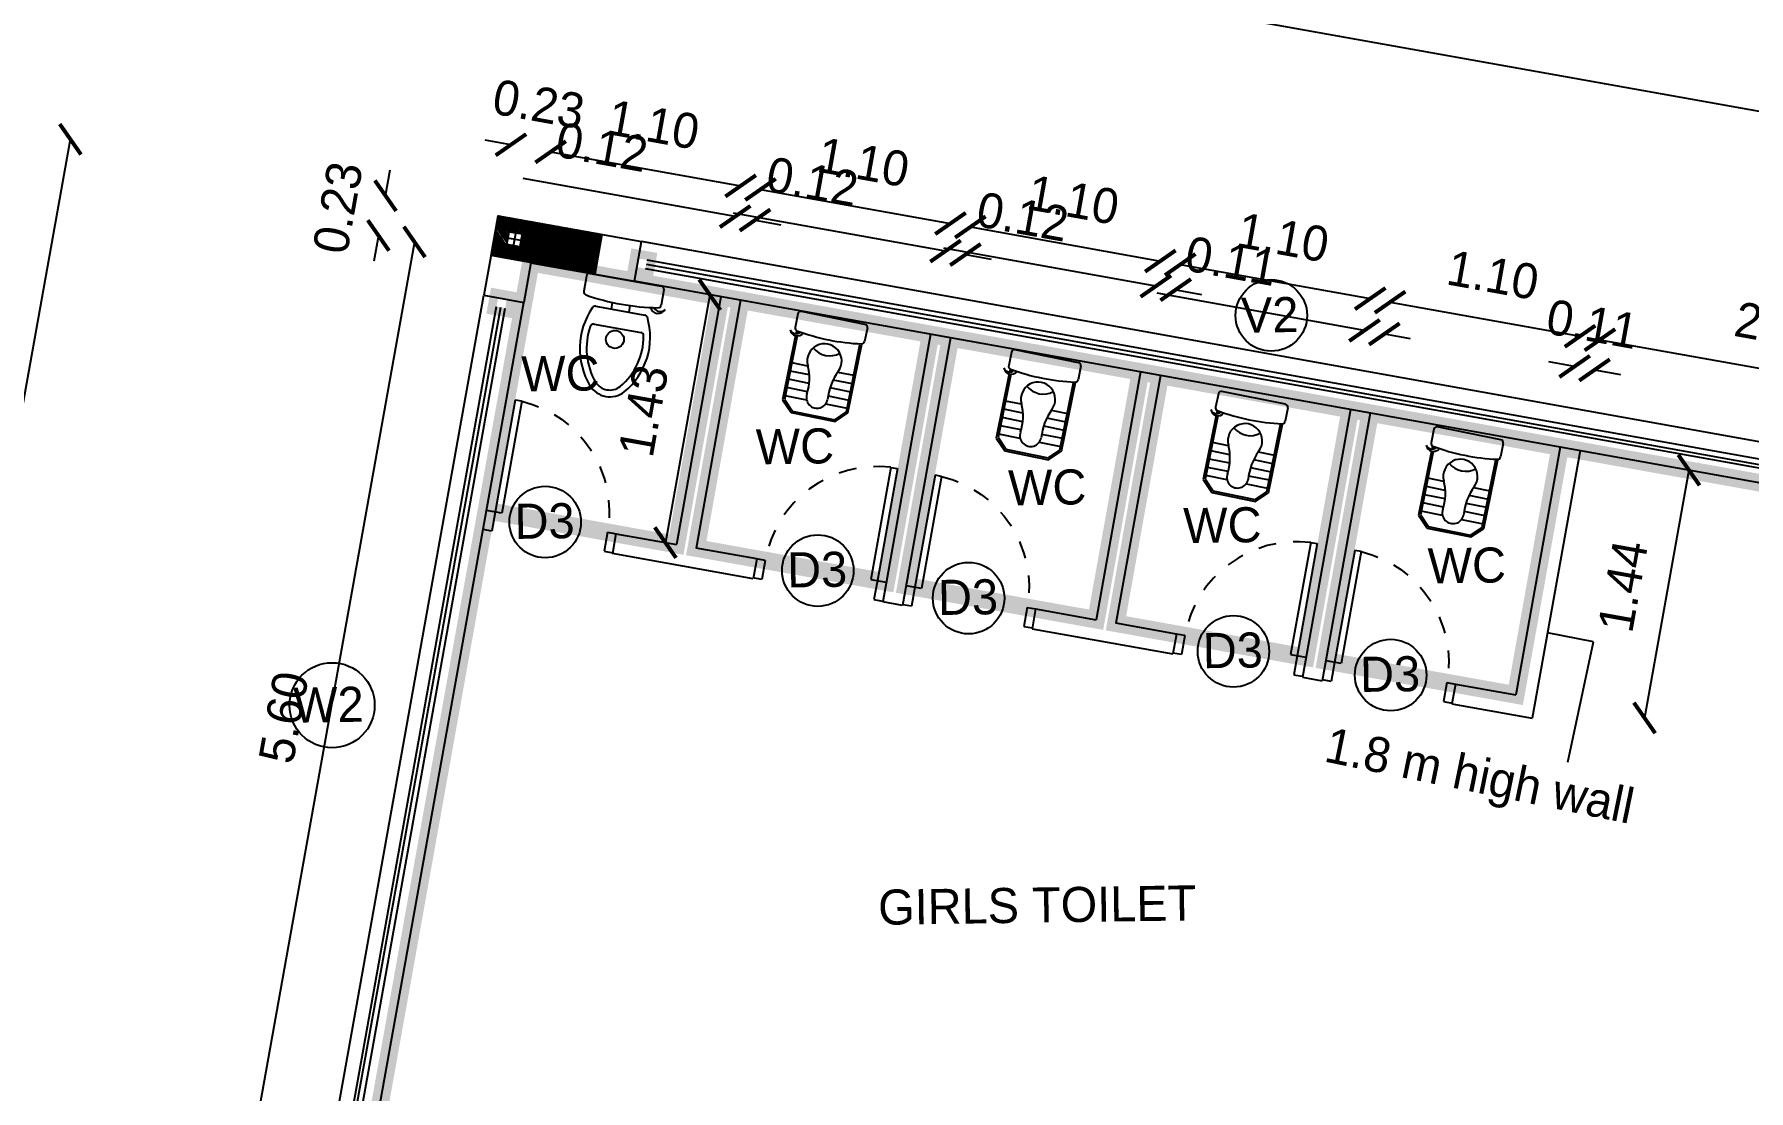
# Model space of a CAD drawing. Header units: metres. Extents: x 6101839 to 6102590, y -6659932 to -6659648.
# Drawn here: x 6102062.25 to 6102072.02, y -6659661.75 to -6659655.73 of the extents above; entities that cross this region are included whole.
import ezdxf

# ---------------------------------------------------------------- set-up
doc = ezdxf.new("R2010")
doc.units = ezdxf.units.M
doc.header["$LTSCALE"] = 500
doc.header["$MEASUREMENT"] = 0
doc.linetypes.add('DASHED2', pattern=[0.375, 0.25, -0.125])
doc.linetypes.add('HIDDEN', pattern=[0.375, 0.25, -0.125])
doc.layers.get('0').update_dxf_attribs({"linetype": 'CONTINUOUS'})
doc.layers.get('Defpoints').update_dxf_attribs({"linetype": 'CONTINUOUS'})
for name, color, linetype in [('above', 250, 'DASHED2'), ('Bldg', 44, 'CONTINUOUS'), ('BLK_1_FLR_0_CARPET_AREA', 10, 'CONTINUOUS'), ('BLK_1_FLR_0_SP_WC', 233, 'CONTINUOUS'), ('BLK_1_FLR_0_WATER_CLOSET', 213, 'CONTINUOUS'), ('COL', 2, 'CONTINUOUS'), ('DOORTEXT', 13, 'CONTINUOUS'), ('ED', 30, 'CONTINUOUS'), ('FURN', 156, 'CONTINUOUS'), ('FURN1', 252, 'CONTINUOUS'), ('FURNITURE', 252, 'CONTINUOUS'), ('HATCH', 15, 'CONTINUOUS'), ('TEXT', 4, 'CONTINUOUS'), ('TOILET', 8, 'CONTINUOUS'), ('W-SCH', 205, 'CONTINUOUS'), ('WALL TILE', 251, 'CONTINUOUS'), ('wall1', 125, 'CONTINUOUS'), ('WINDOWS', 252, 'CONTINUOUS')]:
    doc.layers.add(name, color=color, linetype=linetype)
doc.styles.add('RM', font='GOTHIC.TTF')
doc.styles.add('S2', font='GOTHIC.TTF')
doc.styles.add('USA TEXT', font='GOTHIC.TTF')
doc.dimstyles.new('1-100-ED', dxfattribs={"dimtxt": 0.2, "dimasz": 0.15, "dimexe": 0.18, "dimexo": 0.0625, "dimgap": 0.15, "dimtad": 1, "dimzin": 0, "dimdsep": 46, "dimtxsty": 'USA TEXT', "dimblk": 'ARCHTICK', "dimcen": 0.1, "dimse1": 1, "dimse2": 1, "dimclrd": 256, "dimclrt": 256, "dimadec": 0, "dimazin": 0, "dimtfac": 1, "dimtofl": 0, "dimtmove": 0, "dimatfit": 3, "dimldrblk": 'ARCHTICK', "dimfxl": 0.18, "dimtolj": 1, "dimtzin": 0, "dimarcsym": 0})

# ---------------------------------------------------------------- blocks, each defined once
blk = doc.blocks.new('PIO-DOOR 750')
at = {"layer": 'FURN1'}
for p, q in [((-110, -50), (-110, 0)), ((0, -50), (-110, -50)), ((0, -50), (0, 0)), ((0, -662.5), (0, -750)), ((648.9, -662.5), (0, -662.5)), ((648.9, -662.5), (648.9, -700)), ((-110, -700), (-110, -750)), ((0, -700), (-110, -700)), ((648.9, -700), (0, -700))]:
    blk.add_line(p, q, dxfattribs=at)
at = {"layer": 'FURN1', "linetype": 'HIDDEN', "ltscale": 0.5}
blk.add_arc((0, -700), 650, 3.3033, 90.00406, dxfattribs=at)
blk = doc.blocks.new('NEWCOL')
at = {"layer": 'HATCH'}
h = blk.add_hatch(dxfattribs=at)
h.set_pattern_fill('ANSI31', color=256, scale=3, angle=270, style=0)
h.set_pattern_definition([(315, (-629970.926, -258732.088), (6.73519209, 6.73519209), [])])
h.paths.add_polyline_path([(0, 115), (-115, 115), (-115, 0), (-37.5, 0), (-37.5, 37.5), (0, 37.5)])
h.paths.add_polyline_path([(115, 115), (0, 115), (0, 37.5), (37.5, 37.5), (37.5, 0), (115, 0)])
h.paths.add_polyline_path([(115, 0), (37.5, 0), (37.5, -37.5), (0, -37.5), (0, -485), (115, -485)])
h.paths.add_polyline_path([(0, -37.5), (-37.5, -37.5), (-37.5, 0), (-115, 0), (-115, -485), (0, -485)])
at = {"layer": 'COL'}
for p, q in [((0, -485), (0, 115)), ((-115, 0), (115, 0))]:
    blk.add_line(p, q, dxfattribs=at)
for points in [[(-115, -485), (115, -485), (115, 115), (-115, 115)], [(-37.5, -37.5), (37.5, -37.5), (37.5, 37.5), (-37.5, 37.5)]]:
    blk.add_lwpolyline(points, close=True, dxfattribs=at)
blk = doc.blocks.new('western closet')
at = {"layer": 'FURN1'}
for p, q in [((-223.4, 326.4), (-223.4, 239.3)), ((-204.3, 345.6), (206.7, 345.6)), ((225.8, 326.4), (225.8, 239.3)), ((-49.9, 166.7), (-49.9, 204.9)), ((52.3, 166.7), (52.3, 204.9)), ((-140.5, 166.7), (142.9, 166.7)), ((-132.4, 64.4), (138.7, 64.4))]:
    blk.add_line(p, q, dxfattribs=at)
blk.add_circle((0, 0), 51.1, dxfattribs=at)
for centre, radius, start, end in [((-204.3, 326.4), 19.2, 90, 180), ((206.7, 326.4), 19.2, 0, 90), ((-204.3, 239.3), 19.2, 180, 260.95349), ((1.2, 1529.8), 1325.9, 260.95349, 279.04651), ((209.3, 235.3), 46.9, 206.49391, 339.61924), ((219.2, 241.4), 40.7, 216.80119, 326.66254), ((206.7, 239.3), 19.2, 279.04651, 0), ((221.6, -14.3), 415.7, 155.87402, 220.77042), ((-140.5, 147.5), 19.2, 90, 154.78986), ((-200, -23.1), 402.2, 319.22663, 26.51097), ((142.9, 147.5), 19.2, 27.70762, 90), ((232, -10.5), 387.8, 171.27415, 220.00869), ((-132.4, 45.3), 19.2, 90, 170.77157), ((-210.1, -19.4), 374, 319.99909, 10.53839), ((138.7, 45.3), 19.2, 11.16611, 90), ((5.6, -194.6), 134.5, 222.67226, 317.32774), ((5.6, -194.6), 96.2, 222.67226, 317.32774)]:
    blk.add_arc(centre, radius, start, end, dxfattribs=at)
blk = doc.blocks.new('WC')
at = {"layer": 'FURN'}
for p, q in [((-202.2, 17.2), (-202.2, 95.6)), ((-184.9, 0), (184.9, 0)), ((202.2, 17.2), (202.2, 95.6))]:
    blk.add_line(p, q, dxfattribs=at)
for centre, major_axis, start_param, end_param in [((-184.9, 95.6), (17.2, 1.6), 1.633768, 3.046673), ((0, -1065.8), (1193.3, 0), 1.412905, 1.728687), ((187.3, 99.3), (42.2, 0.3), 0.348549, 2.672025), ((196.2, 93.8), (36.7, -0.3), 0.590762, 2.508204), ((184.9, 95.6), (17.2, -1.6), 0.09492, 1.507825), ((-184.9, 17.2), (17.1, 2.3), 3.009476, 4.580273), ((184.9, 17.2), (17.1, -2.3), -1.43868, 0.132116)]:
    blk.add_ellipse(centre, major_axis=major_axis, ratio=1, start_param=start_param, end_param=end_param, dxfattribs=at)
at = {"layer": 'TOILET'}
for p, q in [((-127.7, 576.5), (-190, 514.1)), ((-190, 514.1), (-190, 114.8)), ((-123.5, 566.5), (-180, 510)), ((-180, 510), (-180, 118.9)), ((-54.9, 489), (-180, 489)), ((127.7, 576.5), (-127.7, 576.5)), ((123.5, 566.5), (-123.5, 566.5)), ((54.9, 489), (180, 489)), ((180, 510), (123.5, 566.5)), ((190, 514.1), (127.7, 576.5)), ((180, 140.8), (180, 510)), ((190, 141.3), (190, 514.1)), ((-59.3, 441), (-180, 441)), ((-59.9, 393), (-180, 393)), ((59.3, 441), (180, 441)), ((59.9, 393), (180, 393)), ((-68.6, 345), (-180, 345)), ((-86.2, 297), (-180, 297)), ((68.6, 345), (180, 345)), ((86.2, 297), (180, 297)), ((-190, 114.8), (-187.8, 112.6)), ((-180, 118.9), (-175.5, 114.5)), ((175.5, 114.5), (180, 118.9)), ((180, 118.9), (180, 126.7)), ((187.8, 112.6), (190, 114.8)), ((190, 114.8), (190, 129.9))]:
    blk.add_line(p, q, dxfattribs=at)
for centre, radius, start, end in [((0, 462.5), 61.1, 352.86275, 180.22138), ((-392.4, 428.7), 333, 335.87153, 5.79272), ((346.6, 420.2), 288, 173.08413, 206.15395), ((0, 250.1), 98.1, 153.84605, 26.15395)]:
    blk.add_arc(centre, radius, start, end, dxfattribs=at)
at = {"layer": 'WALL TILE', "ltscale": 0.5}
blk.add_arc((0, 98.4), 119.4, 49.72364, 130.27636, dxfattribs=at)
blk = doc.blocks.new('_ArchTick')
at = {"color": 0, "linetype": 'ByBlock', "const_width": 0.15}
blk.add_lwpolyline([(-0.5, -0.5), (0.5, 0.5)], dxfattribs=at)
blk = doc.blocks.new('*D634')
at = {"layer": 'Defpoints', "color": 0, "transparency": 16777216}
for p in [(6102064.9648, -6659656.3549), (6102064.8111, -6659657.2134), (6102065.0375, -6659657.2539)]:
    blk.add_point(p, dxfattribs=at)
at = {"layer": 'ED', "lineweight": -2, "transparency": 16777216}
for p, q in [((6102064.9648, -6659656.3549), (6102064.8172, -6659656.3285)), ((6102065.1912, -6659656.3955), (6102065.3389, -6659656.4219))]:
    blk.add_line(p, q, dxfattribs=at)
at = {"layer": 'ED', "lineweight": -2, "transparency": 16777216, "xscale": 0.15, "yscale": 0.15, "zscale": 0.15}
for p, rotation in [((6102064.9648, -6659656.3549), 349.8449122533006), ((6102065.1912, -6659656.3955), 169.8449122533007)]:
    blk.add_blockref('_ArchTick', p, dxfattribs=dict(at, rotation=rotation))
at = {"layer": 'ED', "transparency": 16777216, "insert": (6102065.123, -6659656.1242), "char_height": 0.2, "attachment_point": 5, "rotation": 349.84491, "style": 'USA TEXT'}
blk.add_mtext('\\A1;0.23', dxfattribs=at)
blk = doc.blocks.new('*D635')
at = {"layer": 'Defpoints', "color": 0, "transparency": 16777216}
for p in [(6102066.274, -6659656.5894), (6102065.0375, -6659657.2539), (6102066.1453, -6659657.3081)]:
    blk.add_point(p, dxfattribs=at)
at = {"layer": 'ED', "lineweight": -2, "transparency": 16777216}
blk.add_line((6102065.1912, -6659656.3955), (6102066.274, -6659656.5894), dxfattribs=at)
at = {"layer": 'ED', "lineweight": -2, "transparency": 16777216, "xscale": 0.15, "yscale": 0.15, "zscale": 0.15}
for p, rotation in [((6102065.1912, -6659656.3955), 169.8449079145142), ((6102066.274, -6659656.5894), 349.8449079145142)]:
    blk.add_blockref('_ArchTick', p, dxfattribs=dict(at, rotation=rotation))
at = {"layer": 'ED', "transparency": 16777216, "insert": (6102065.7776, -6659656.2414), "char_height": 0.2, "attachment_point": 5, "rotation": 349.84491, "style": 'USA TEXT'}
blk.add_mtext('\\A1;1.10', dxfattribs=at)
blk = doc.blocks.new('*D636')
at = {"layer": 'Defpoints', "color": 0, "transparency": 16777216}
for p in [(6102066.3559, -6659656.7845), (6102066.1453, -6659657.3081), (6102066.2507, -6659657.3716)]:
    blk.add_point(p, dxfattribs=at)
at = {"layer": 'ED', "lineweight": -2, "transparency": 16777216}
for p, q in [((6102066.2427, -6659656.7642), (6102065.0348, -6659656.5478)), ((6102066.3559, -6659656.7845), (6102066.5035, -6659656.8109))]:
    blk.add_line(p, q, dxfattribs=at)
at = {"layer": 'ED', "lineweight": -2, "transparency": 16777216, "xscale": 0.15, "yscale": 0.15, "zscale": 0.15}
for p, rotation in [((6102066.2427, -6659656.7642), 349.8449079145142), ((6102066.3559, -6659656.7845), 169.8449079145142)]:
    blk.add_blockref('_ArchTick', p, dxfattribs=dict(at, rotation=rotation))
at = {"layer": 'ED', "transparency": 16777216, "insert": (6102065.4838, -6659656.3692), "char_height": 0.2, "attachment_point": 5, "rotation": 349.84491, "style": 'USA TEXT'}
blk.add_mtext('\\A1;0.12', dxfattribs=at)
blk = doc.blocks.new('*D637')
at = {"layer": 'Defpoints', "color": 0, "transparency": 16777216}
for p in [(6102067.4699, -6659656.8037), (6102066.2507, -6659657.3716), (6102067.3567, -6659657.4357)]:
    blk.add_point(p, dxfattribs=at)
at = {"layer": 'ED', "lineweight": -2, "transparency": 16777216}
blk.add_line((6102066.3872, -6659656.6097), (6102067.4699, -6659656.8037), dxfattribs=at)
at = {"layer": 'ED', "lineweight": -2, "transparency": 16777216, "xscale": 0.15, "yscale": 0.15, "zscale": 0.15}
for p, rotation in [((6102066.3872, -6659656.6097), 169.8449079145142), ((6102067.4699, -6659656.8037), 349.8449079145142)]:
    blk.add_blockref('_ArchTick', p, dxfattribs=dict(at, rotation=rotation))
at = {"layer": 'ED', "transparency": 16777216, "insert": (6102066.9735, -6659656.4556), "char_height": 0.2, "attachment_point": 5, "rotation": 349.84491, "style": 'USA TEXT'}
blk.add_mtext('\\A1;1.10', dxfattribs=at)
blk = doc.blocks.new('*D638')
at = {"layer": 'Defpoints', "color": 0, "transparency": 16777216}
for p in [(6102067.5549, -6659656.9813), (6102067.3567, -6659657.4357), (6102067.4699, -6659657.456)]:
    blk.add_point(p, dxfattribs=at)
at = {"layer": 'ED', "lineweight": -2, "transparency": 16777216}
for p, q in [((6102067.4417, -6659656.9611), (6102066.2338, -6659656.7447)), ((6102067.5549, -6659656.9813), (6102067.7026, -6659657.0078))]:
    blk.add_line(p, q, dxfattribs=at)
at = {"layer": 'ED', "lineweight": -2, "transparency": 16777216, "xscale": 0.15, "yscale": 0.15, "zscale": 0.15}
for p, rotation in [((6102067.4417, -6659656.9611), 349.8449079145142), ((6102067.5549, -6659656.9813), 169.8449079145142)]:
    blk.add_blockref('_ArchTick', p, dxfattribs=dict(at, rotation=rotation))
at = {"layer": 'ED', "transparency": 16777216, "insert": (6102066.6829, -6659656.566), "char_height": 0.2, "attachment_point": 5, "rotation": 349.84491, "style": 'USA TEXT'}
blk.add_mtext('\\A1;0.12', dxfattribs=at)
blk = doc.blocks.new('*D639')
at = {"layer": 'Defpoints', "color": 0, "transparency": 16777216}
for p in [(6102068.6659, -6659657.0179), (6102067.4699, -6659657.456), (6102068.5527, -6659657.6499)]:
    blk.add_point(p, dxfattribs=at)
at = {"layer": 'ED', "lineweight": -2, "transparency": 16777216}
blk.add_line((6102067.5831, -6659656.8239), (6102068.6659, -6659657.0179), dxfattribs=at)
at = {"layer": 'ED', "lineweight": -2, "transparency": 16777216, "xscale": 0.15, "yscale": 0.15, "zscale": 0.15}
for p, rotation in [((6102067.5831, -6659656.8239), 169.8449079145142), ((6102068.6659, -6659657.0179), 349.8449079145142)]:
    blk.add_blockref('_ArchTick', p, dxfattribs=dict(at, rotation=rotation))
at = {"layer": 'ED', "transparency": 16777216, "insert": (6102068.1695, -6659656.6699), "char_height": 0.2, "attachment_point": 5, "rotation": 349.84491, "style": 'USA TEXT'}
blk.add_mtext('\\A1;1.10', dxfattribs=at)
blk = doc.blocks.new('*D640')
at = {"layer": 'Defpoints', "color": 0, "transparency": 16777216}
for p in [(6102068.7534, -6659657.1815), (6102068.5527, -6659657.6499), (6102068.6659, -6659657.6702)]:
    blk.add_point(p, dxfattribs=at)
at = {"layer": 'ED', "lineweight": -2, "transparency": 16777216}
for p, q in [((6102068.6402, -6659657.1612), (6102067.4323, -6659656.9448)), ((6102068.7534, -6659657.1815), (6102068.9011, -6659657.2079))]:
    blk.add_line(p, q, dxfattribs=at)
at = {"layer": 'ED', "lineweight": -2, "transparency": 16777216, "xscale": 0.15, "yscale": 0.15, "zscale": 0.15}
for p, rotation in [((6102068.6402, -6659657.1612), 349.8449079145142), ((6102068.7534, -6659657.1815), 169.8449079145142)]:
    blk.add_blockref('_ArchTick', p, dxfattribs=dict(at, rotation=rotation))
at = {"layer": 'ED', "transparency": 16777216, "insert": (6102067.8814, -6659656.7662), "char_height": 0.2, "attachment_point": 5, "rotation": 349.84491, "style": 'USA TEXT'}
blk.add_mtext('\\A1;0.12', dxfattribs=at)
blk = doc.blocks.new('*D641')
at = {"layer": 'Defpoints', "color": 0, "transparency": 16777216}
for p in [(6102069.8619, -6659657.2321), (6102068.6659, -6659657.6702), (6102069.7487, -6659657.8641)]:
    blk.add_point(p, dxfattribs=at)
at = {"layer": 'ED', "lineweight": -2, "transparency": 16777216}
blk.add_line((6102068.7791, -6659657.0382), (6102069.8619, -6659657.2321), dxfattribs=at)
at = {"layer": 'ED', "lineweight": -2, "transparency": 16777216, "xscale": 0.15, "yscale": 0.15, "zscale": 0.15}
for p, rotation in [((6102068.7791, -6659657.0382), 169.8449079145142), ((6102069.8619, -6659657.2321), 349.8449079145142)]:
    blk.add_blockref('_ArchTick', p, dxfattribs=dict(at, rotation=rotation))
at = {"layer": 'ED', "transparency": 16777216, "insert": (6102069.3655, -6659656.8841), "char_height": 0.2, "attachment_point": 5, "rotation": 349.84491, "style": 'USA TEXT'}
blk.add_mtext('\\A1;1.10', dxfattribs=at)
blk = doc.blocks.new('*D642')
at = {"layer": 'Defpoints', "color": 0, "transparency": 16777216}
for p in [(6102069.9426, -6659657.4336), (6102069.7487, -6659657.8641), (6102069.8619, -6659657.8844)]:
    blk.add_point(p, dxfattribs=at)
at = {"layer": 'ED', "lineweight": -2, "transparency": 16777216}
for p, q in [((6102069.8294, -6659657.4134), (6102068.6477, -6659657.2017)), ((6102069.9426, -6659657.4336), (6102070.0903, -6659657.4601))]:
    blk.add_line(p, q, dxfattribs=at)
at = {"layer": 'ED', "lineweight": -2, "transparency": 16777216, "xscale": 0.15, "yscale": 0.15, "zscale": 0.15}
for p, rotation in [((6102069.8294, -6659657.4134), 349.8449079145142), ((6102069.9426, -6659657.4336), 169.8449079145142)]:
    blk.add_blockref('_ArchTick', p, dxfattribs=dict(at, rotation=rotation))
at = {"layer": 'ED', "transparency": 16777216, "insert": (6102069.0705, -6659657.0183), "char_height": 0.2, "attachment_point": 5, "rotation": 349.84491, "style": 'USA TEXT'}
blk.add_mtext('\\A1;0.11', dxfattribs=at)
blk = doc.blocks.new('*D643')
at = {"layer": 'Defpoints', "color": 0, "transparency": 16777216}
for p in [(6102071.0578, -6659657.4463), (6102069.8619, -6659657.8844), (6102070.9446, -6659658.0784)]:
    blk.add_point(p, dxfattribs=at)
at = {"layer": 'ED', "lineweight": -2, "transparency": 16777216}
blk.add_line((6102069.9751, -6659657.2524), (6102071.0578, -6659657.4463), dxfattribs=at)
at = {"layer": 'ED', "lineweight": -2, "transparency": 16777216, "xscale": 0.15, "yscale": 0.15, "zscale": 0.15}
for p, rotation in [((6102069.9751, -6659657.2524), 169.8449079145142), ((6102071.0578, -6659657.4463), 349.8449079145142)]:
    blk.add_blockref('_ArchTick', p, dxfattribs=dict(at, rotation=rotation))
at = {"layer": 'ED', "transparency": 16777216, "insert": (6102070.5614, -6659657.0983), "char_height": 0.2, "attachment_point": 5, "rotation": 349.84491, "style": 'USA TEXT'}
blk.add_mtext('\\A1;1.10', dxfattribs=at)
blk = doc.blocks.new('*D644')
at = {"layer": 'Defpoints', "color": 0, "transparency": 16777216}
for p in [(6102071.1402, -6659657.6388), (6102070.9446, -6659658.0784), (6102071.0578, -6659658.0986)]:
    blk.add_point(p, dxfattribs=at)
at = {"layer": 'ED', "lineweight": -2, "transparency": 16777216}
for p, q in [((6102071.027, -6659657.6185), (6102070.8793, -6659657.5921)), ((6102071.1402, -6659657.6388), (6102071.2878, -6659657.6653))]:
    blk.add_line(p, q, dxfattribs=at)
at = {"layer": 'ED', "lineweight": -2, "transparency": 16777216, "xscale": 0.15, "yscale": 0.15, "zscale": 0.15}
for p, rotation in [((6102071.027, -6659657.6185), 349.8449079145142), ((6102071.1402, -6659657.6388), 169.8449079145142)]:
    blk.add_blockref('_ArchTick', p, dxfattribs=dict(at, rotation=rotation))
at = {"layer": 'ED', "transparency": 16777216, "insert": (6102071.1286, -6659657.3776), "char_height": 0.2, "attachment_point": 5, "rotation": 349.84491, "style": 'USA TEXT'}
blk.add_mtext('\\A1;0.11', dxfattribs=at)
blk = doc.blocks.new('*D645')
at = {"layer": 'Defpoints', "color": 0, "transparency": 16777216}
for p in [(6102073.1397, -6659657.8192), (6102071.0578, -6659658.0986), (6102073.0265, -6659658.4513)]:
    blk.add_point(p, dxfattribs=at)
at = {"layer": 'ED', "lineweight": -2, "transparency": 16777216}
blk.add_line((6102071.171, -6659657.4666), (6102073.1397, -6659657.8192), dxfattribs=at)
at = {"layer": 'ED', "lineweight": -2, "transparency": 16777216, "xscale": 0.15, "yscale": 0.15, "zscale": 0.15}
for p, rotation in [((6102071.171, -6659657.4666), 169.8449079145142), ((6102073.1397, -6659657.8192), 349.8449079145142)]:
    blk.add_blockref('_ArchTick', p, dxfattribs=dict(at, rotation=rotation))
at = {"layer": 'ED', "transparency": 16777216, "insert": (6102072.2003, -6659657.3919), "char_height": 0.2, "attachment_point": 5, "rotation": 349.84491, "style": 'USA TEXT'}
blk.add_mtext('\\A1;2.00', dxfattribs=at)
blk = doc.blocks.new('*D653')
at = {"layer": 'Defpoints', "color": 0, "transparency": 16777216}
for p in [(6102064.2094, -6659656.872), (6102065.7092, -6659656.9069), (6102065.6686, -6659657.1333)]:
    blk.add_point(p, dxfattribs=at)
at = {"layer": 'ED', "lineweight": -2, "transparency": 16777216}
for p, q in [((6102064.25, -6659656.6456), (6102064.2764, -6659656.4979)), ((6102064.2094, -6659656.872), (6102064.183, -6659657.0196))]:
    blk.add_line(p, q, dxfattribs=at)
at = {"layer": 'ED', "lineweight": -2, "transparency": 16777216, "xscale": 0.15, "yscale": 0.15, "zscale": 0.15}
for p, rotation in [((6102064.25, -6659656.6456), 259.844911755657), ((6102064.2094, -6659656.872), 79.84491175565697)]:
    blk.add_blockref('_ArchTick', p, dxfattribs=dict(at, rotation=rotation))
at = {"layer": 'ED', "transparency": 16777216, "insert": (6102063.9787, -6659656.7138), "char_height": 0.2, "attachment_point": 5, "rotation": 79.84491, "style": 'USA TEXT'}
blk.add_mtext('\\A1;0.23', dxfattribs=at)
blk = doc.blocks.new('*D654')
at = {"layer": 'Defpoints', "color": 0, "transparency": 16777216}
for p in [(6102065.6686, -6659657.1333), (6102063.4279, -6659662.4199), (6102063.8645, -6659662.4981)]:
    blk.add_point(p, dxfattribs=at)
at = {"layer": 'ED', "lineweight": -2, "transparency": 16777216}
blk.add_line((6102064.415, -6659656.9088), (6102063.4279, -6659662.4199), dxfattribs=at)
at = {"layer": 'ED', "lineweight": -2, "transparency": 16777216, "xscale": 0.15, "yscale": 0.15, "zscale": 0.15}
for p, rotation in [((6102064.415, -6659656.9088), 79.84490791451411), ((6102063.4279, -6659662.4199), 259.8449079145141)]:
    blk.add_blockref('_ArchTick', p, dxfattribs=dict(at, rotation=rotation))
at = {"layer": 'ED', "transparency": 16777216, "insert": (6102063.6704, -6659659.6194), "char_height": 0.2, "attachment_point": 5, "rotation": 79.84491, "style": 'USA TEXT'}
blk.add_mtext('\\A1;5.60', dxfattribs=at)
blk = doc.blocks.new('*D664')
at = {"layer": 'Defpoints', "color": 0, "transparency": 16777216}
for p in [(6102065.8041, -6659656.9239), (6102057.7196, -6659676.0182), (6102062.2398, -6659676.8277)]:
    blk.add_point(p, dxfattribs=at)
at = {"layer": 'ED', "lineweight": -2, "transparency": 16777216}
blk.add_line((6102061.284, -6659656.1145), (6102057.7196, -6659676.0182), dxfattribs=at)
at = {"layer": 'ED', "lineweight": -2, "transparency": 16777216, "xscale": 0.15, "yscale": 0.15, "zscale": 0.15}
for p, rotation in [((6102061.284, -6659656.1145), 79.84724256616387), ((6102057.7196, -6659676.0182), 259.8472425661639)]:
    blk.add_blockref('_ArchTick', p, dxfattribs=dict(at, rotation=rotation))
at = {"layer": 'ED', "transparency": 16777216, "insert": (6102059.2508, -6659666.0214), "char_height": 0.2, "attachment_point": 5, "rotation": 79.84724, "style": 'USA TEXT'}
blk.add_mtext('\\A1;20.22', dxfattribs=at)
blk = doc.blocks.new('*D705')
at = {"layer": 'Defpoints', "color": 0, "transparency": 16777216}
for p in [(6102070.9446, -6659658.0784), (6102070.6916, -6659659.4909), (6102071.4254, -6659659.6223)]:
    blk.add_point(p, dxfattribs=at)
at = {"layer": 'ED', "lineweight": -2, "transparency": 16777216}
blk.add_line((6102071.6785, -6659658.2098), (6102071.4254, -6659659.6223), dxfattribs=at)
at = {"layer": 'ED', "lineweight": -2, "transparency": 16777216, "xscale": 0.15, "yscale": 0.15, "zscale": 0.15}
for p, rotation in [((6102071.6785, -6659658.2098), 79.84491225143717), ((6102071.4254, -6659659.6223), 259.8449122514372)]:
    blk.add_blockref('_ArchTick', p, dxfattribs=dict(at, rotation=rotation))
at = {"layer": 'ED', "transparency": 16777216, "insert": (6102071.3015, -6659658.8712), "char_height": 0.2, "attachment_point": 5, "rotation": 79.84491, "style": 'USA TEXT'}
blk.add_mtext('\\A1;1.44', dxfattribs=at)
blk = doc.blocks.new('*D706')
at = {"layer": 'Defpoints', "color": 0, "transparency": 16777216}
for p in [(6102066.1608, -6659657.2215), (6102065.8451, -6659658.6228), (6102065.9078, -6659658.634)]:
    blk.add_point(p, dxfattribs=at)
at = {"layer": 'ED', "lineweight": -2, "transparency": 16777216}
blk.add_line((6102066.0981, -6659657.2103), (6102065.8451, -6659658.6228), dxfattribs=at)
at = {"layer": 'ED', "lineweight": -2, "transparency": 16777216, "xscale": 0.15, "yscale": 0.15, "zscale": 0.15}
for p, rotation in [((6102066.0981, -6659657.2103), 79.84491235468906), ((6102065.8451, -6659658.6228), 259.844912354689)]:
    blk.add_blockref('_ArchTick', p, dxfattribs=dict(at, rotation=rotation))
at = {"layer": 'ED', "transparency": 16777216, "insert": (6102065.7206, -6659657.8716), "char_height": 0.2, "attachment_point": 5, "rotation": 79.84491, "style": 'USA TEXT'}
blk.add_mtext('\\A1;1.43', dxfattribs=at)
blk = doc.blocks.new('*D717')
at = {"layer": 'Defpoints', "color": 0, "transparency": 16777216}
for p in [(6102064.7705, -6659657.4398), (6102124.182, -6659664.7978), (6102123.5176, -6659668.3689)]:
    blk.add_point(p, dxfattribs=at)
at = {"layer": 'ED', "lineweight": -2, "transparency": 16777216}
blk.add_line((6102065.4349, -6659653.8686), (6102124.182, -6659664.7978), dxfattribs=at)
at = {"layer": 'ED', "lineweight": -2, "transparency": 16777216, "xscale": 0.15, "yscale": 0.15, "zscale": 0.15}
for p, rotation in [((6102065.4349, -6659653.8686), 169.4613485238483), ((6102124.182, -6659664.7978), 349.4613485238483)]:
    blk.add_blockref('_ArchTick', p, dxfattribs=dict(at, rotation=rotation))
at = {"layer": 'ED', "transparency": 16777216, "insert": (6102094.8551, -6659659.0825), "char_height": 0.2, "attachment_point": 5, "rotation": 349.46135, "style": 'USA TEXT'}
blk.add_mtext('\\A1;59.76', dxfattribs=at)
blk = doc.blocks.new('*D1258')
at = {"layer": 'Defpoints', "color": 0, "transparency": 16777216}
for p in [(6102073.6203, -6659656.4405), (6102064.8111, -6659657.2134), (6102073.2123, -6659658.7182)]:
    blk.add_point(p, dxfattribs=at)
at = {"layer": 'ED', "lineweight": -2, "transparency": 16777216}
blk.add_line((6102065.219, -6659654.9357), (6102073.6203, -6659656.4405), dxfattribs=at)
at = {"layer": 'ED', "lineweight": -2, "transparency": 16777216, "xscale": 0.15, "yscale": 0.15, "zscale": 0.15}
for p, rotation in [((6102065.219, -6659654.9357), 169.8449122782706), ((6102073.6203, -6659656.4405), 349.8449122782706)]:
    blk.add_blockref('_ArchTick', p, dxfattribs=dict(at, rotation=rotation))
at = {"layer": 'ED', "transparency": 16777216, "insert": (6102069.4646, -6659655.4371), "char_height": 0.2, "attachment_point": 5, "rotation": 349.84491, "style": 'USA TEXT'}
blk.add_mtext('\\A1;8.53', dxfattribs=at)
blk = doc.blocks.new('*D1265')
at = {"layer": 'Defpoints', "color": 0, "transparency": 16777216}
for p in [(6102062.4539, -6659656.3238), (6102064.8922, -6659656.7606), (6102063.8239, -6659662.7245)]:
    blk.add_point(p, dxfattribs=at)
at = {"layer": 'ED', "lineweight": -2, "transparency": 16777216}
blk.add_line((6102061.3857, -6659662.2878), (6102062.4539, -6659656.3238), dxfattribs=at)
at = {"layer": 'ED', "lineweight": -2, "transparency": 16777216, "xscale": 0.15, "yscale": 0.15, "zscale": 0.15}
for p, rotation in [((6102062.4539, -6659656.3238), 79.84491225093), ((6102061.3857, -6659662.2878), 259.84491225093)]:
    blk.add_blockref('_ArchTick', p, dxfattribs=dict(at, rotation=rotation))
at = {"layer": 'ED', "transparency": 16777216, "insert": (6102061.6687, -6659659.2608), "char_height": 0.2, "attachment_point": 5, "rotation": 79.84491, "style": 'USA TEXT'}
blk.add_mtext('\\A1;6.06', dxfattribs=at)

msp = doc.modelspace()

# ---------------------------------------------------------------- linework, layer by layer
at = {"layer": 'Bldg', "linetype": 'ByBlock'}
for p, q in [((6102066.16077, -6659657.22148), (6102065.90776, -6659658.634)), ((6102066.27397, -6659657.24175), (6102066.02096, -6659658.65427)), ((6102067.35673, -6659657.4357), (6102067.08345, -6659658.96142)), ((6102067.46993, -6659657.45597), (6102067.19665, -6659658.98169)), ((6102068.5527, -6659657.64992), (6102068.29969, -6659659.06244)), ((6102068.6659, -6659657.6702), (6102068.41289, -6659659.08271)), ((6102069.74866, -6659657.86414), (6102069.47538, -6659659.38986)), ((6102069.86186, -6659657.88442), (6102069.58858, -6659659.41013)), ((6102070.94463, -6659658.07836), (6102070.69162, -6659659.49088)), ((6102071.05783, -6659658.09864), (6102070.78454, -6659659.62435)), ((6102065.56324, -6659658.57229), (6102065.54296, -6659658.68549)), ((6102065.56324, -6659658.57229), (6102065.90776, -6659658.634)), ((6102066.3452, -6659658.82918), (6102065.54296, -6659658.68549)), ((6102066.36547, -6659658.71598), (6102066.02096, -6659658.65427)), ((6102066.36547, -6659658.71598), (6102066.3452, -6659658.82918)), ((6102067.19665, -6659658.98169), (6102067.08345, -6659658.96142)), ((6102067.95517, -6659659.00073), (6102067.9349, -6659659.11393)), ((6102067.95517, -6659659.00073), (6102068.29969, -6659659.06244)), ((6102067.9349, -6659659.11393), (6102068.73713, -6659659.25762)), ((6102068.7574, -6659659.14442), (6102068.41289, -6659659.08271)), ((6102068.7574, -6659659.14442), (6102068.73713, -6659659.25762)), ((6102069.47538, -6659659.38986), (6102069.58858, -6659659.41013)), ((6102070.3471, -6659659.42917), (6102070.32683, -6659659.54237)), ((6102070.3471, -6659659.42917), (6102070.69162, -6659659.49088)), ((6102070.32683, -6659659.54237), (6102070.78454, -6659659.62435))]:
    msp.add_line(p, q, dxfattribs=at)
at = {"layer": 'BLK_1_FLR_0_CARPET_AREA', "color": 15, "linetype": 'Continuous', "const_width": 0.1}
msp.add_lwpolyline([(6102065.078, -6659657.02753), (6102073.0265, -6659658.45126), (6102072.03935, -6659663.9624), (6102071.25187, -6659663.82138), (6102071.21133, -6659664.04774), (6102070.03013, -6659663.83617), (6102070.07068, -6659663.60977), (6102064.09085, -6659662.53867)], close=True, dxfattribs=at)
at = {"layer": 'BLK_1_FLR_0_SP_WC', "linetype": 'Continuous', "const_width": 0.1}
msp.add_lwpolyline([(6102066.16077, -6659657.22148), (6102065.90776, -6659658.634), (6102064.82499, -6659658.44005), (6102065.078, -6659657.02753)], close=True, dxfattribs=at)
at = {"layer": 'BLK_1_FLR_0_WATER_CLOSET', "const_width": 0.1}
for points in [[(6102067.35673, -6659657.4357), (6102067.10372, -6659658.84822), (6102066.02096, -6659658.65427), (6102066.27397, -6659657.24175)], [(6102068.5527, -6659657.64992), (6102068.29969, -6659659.06244), (6102067.21692, -6659658.86849), (6102067.46993, -6659657.45597)], [(6102069.74866, -6659657.86414), (6102069.49566, -6659659.27666), (6102068.41289, -6659659.08271), (6102068.6659, -6659657.6702)], [(6102070.94463, -6659658.07836), (6102070.69162, -6659659.49088), (6102069.60885, -6659659.29694), (6102069.86186, -6659657.88442)]]:
    msp.add_lwpolyline(points, close=True, dxfattribs=at)
at = {"layer": 'ED', "linetype": 'ByBlock'}
for p, q in [((6102071.13536, -6659659.1887), (6102070.87177, -6659659.13737)), ((6102070.98751, -6659659.87389), (6102071.13536, -6659659.1887))]:
    msp.add_line(p, q, dxfattribs=at)
at = {"layer": 'FURN1', "const_width": 0.1}
for points in [[(6102065.69197, -6659657.00344), (6102065.74116, -6659657.01225), (6102065.73231, -6659657.06143), (6102065.68312, -6659657.05259)], [(6102064.94094, -6659657.23674), (6102064.93213, -6659657.28593), (6102064.88294, -6659657.27708), (6102064.89179, -6659657.2279)]]:
    msp.add_lwpolyline(points, close=True, dxfattribs=at)
at = {"layer": 'FURNITURE', "linetype": 'ByBlock', "ltscale": 0.2}
for p, q in [((6102072.40113, -6659658.25595), (6102065.73231, -6659657.06144)), ((6102072.40997, -6659658.20676), (6102065.74115, -6659657.01225)), ((6102063.99453, -6659662.23695), (6102064.88294, -6659657.27708)), ((6102064.04372, -6659662.2458), (6102064.93213, -6659657.28592))]:
    msp.add_line(p, q, dxfattribs=at)
at = {"layer": 'FURNITURE', "color": 4, "linetype": 'ByBlock', "ltscale": 0.2}
for p, q in [((6102072.40439, -6659658.23782), (6102065.73672, -6659657.03684)), ((6102064.01266, -6659662.24021), (6102064.90753, -6659657.2815))]:
    msp.add_line(p, q, dxfattribs=at)
at = {"layer": 'W-SCH'}
for centre, radius in [((6102069.29835, -6659657.32786), 0.20375), ((6102065.16009, -6659658.50569), 0.20375), ((6102066.71352, -6659658.78242), 0.20375), ((6102067.57328, -6659658.93938), 0.20375), ((6102069.08238, -6659659.24271), 0.20375), ((6102069.97866, -6659659.37798), 0.20375), ((6102063.94545, -6659659.54982), 0.24242)]:
    msp.add_circle(centre, radius, dxfattribs=at)
at = {"layer": 'wall1', "linetype": 'ByBlock'}
for p, q in [((6102064.89216, -6659656.76059), (6102064.81106, -6659657.21338)), ((6102064.89216, -6659656.76059), (6102065.70916, -6659656.90693)), ((6102065.66861, -6659657.13332), (6102065.70916, -6659656.90693)), ((6102065.078, -6659657.02753), (6102065.03745, -6659657.25393)), ((6102065.078, -6659657.02753), (6102065.66861, -6659657.13332)), ((6102064.81106, -6659657.21338), (6102065.03745, -6659657.25393))]:
    msp.add_line(p, q, dxfattribs=at)
at = {"layer": 'WINDOWS', "linetype": 'ByBlock'}
for p, q in [((6102072.47645, -6659658.11908), (6102065.70916, -6659656.90693)), ((6102072.4359, -6659658.34547), (6102065.66861, -6659657.13332)), ((6102063.90501, -6659662.27172), (6102064.81106, -6659657.21338)), ((6102064.13141, -6659662.31227), (6102065.03745, -6659657.25393))]:
    msp.add_line(p, q, dxfattribs=at)

# ---------------------------------------------------------------- block references
at = {"layer": 'above', "linetype": 'ByBlock', "xscale": 0.001, "yscale": 0.001, "zscale": 0.001, "rotation": 349.8433271221984}
msp.add_blockref('western closet', (6102065.55726, -6659657.46444), dxfattribs=at)
at = {"layer": 'COL', "xscale": -0.001, "yscale": 0.001, "zscale": 0.001, "rotation": 79.84491225092455}
msp.add_blockref('NEWCOL', (6102064.98508, -6659656.89406), dxfattribs=at)
at = {"layer": 'ED', "xscale": 0.001, "yscale": 0.001, "zscale": 0.001, "rotation": 168.5435097368013}
for p in [(6102066.80129, -6659657.34246), (6102068.01869, -6659657.56052), (6102069.1981, -6659657.79767), (6102070.42567, -6659658.00046)]:
    msp.add_blockref('WC', p, dxfattribs=at)
at = {"layer": 'FURN1', "yscale": 0.001, "zscale": 0.001}
for p, xscale, rotation in [((6102065.56448, -6659658.57249), -0.001, 259.846497432103), ((6102066.36424, -6659658.71574), 0.001, 79.84332712164856), ((6102067.95641, -6659659.00093), -0.001, 259.846497432103), ((6102068.75618, -6659659.14418), 0.001, 79.84332712164856), ((6102070.34834, -6659659.42937), -0.001, 259.846497432103)]:
    msp.add_blockref('PIO-DOOR 750', p, dxfattribs=dict(at, xscale=xscale, rotation=rotation))

# ---------------------------------------------------------------- texts
at = {"layer": 'DOORTEXT', "color": 3, "style": 'RM'}
for s, p in [('V2', (6102069.12677, -6659657.42688)), ('D3', (6102064.98713, -6659658.60207)), ('D3', (6102066.54057, -6659658.8788)), ('D3', (6102067.40033, -6659659.03576)), ('D3', (6102068.90942, -6659659.33909)), ('D3', (6102069.8057, -6659659.47435)), ('W2', (6102063.72565, -6659659.64935))]:
    msp.add_text(s, height=0.2, rotation=0.815488, dxfattribs=at).set_placement(p)
at = {"layer": 'TEXT', "color": 7, "style": 'S2'}
for s, rotation, p in [('WC', 0.815488, (6102065.02556, -6659657.76168)), ('WC', 0.815488, (6102066.3619, -6659658.17688)), ('WC', 0.815488, (6102067.79982, -6659658.41074)), ('WC', 0.815488, (6102068.79834, -6659658.62651)), ('WC', 0.815488, (6102070.19126, -6659658.85596)), ('1.8 m high wall', 348.44906, (6102069.59206, -6659659.86913)), ('GIRLS TOILET', 0.815488, (6102067.05906, -6659660.80172))]:
    msp.add_text(s, height=0.2, rotation=rotation, dxfattribs=at).set_placement(p)

# ---------------------------------------------------------------- dimensions: what is measured, and where the dimension line sits
at = {"layer": 'ED'}
for p1, p2, distance, picture, middle in [((6102064.7705, -6659657.43979), (6102123.51762, -6659668.36892), 3.63244, '*D717', (6102094.85507, -6659659.08246)), ((6102064.81106, -6659657.21338), (6102073.21234, -6659658.71821), 2.31394, '*D1258', (6102069.46464, -6659655.43707)), ((6102065.80413, -6659656.92394), (6102062.23982, -6659676.82769), -4.59209, '*D664', (6102059.25076, -6659666.0214)), ((6102063.82391, -6659662.72451), (6102064.89216, -6659656.76059), 2.47705, '*D1265', (6102061.66875, -6659659.26085)), ((6102066.160767, -6659657.221478), (6102065.907757, -6659658.633997), -0.063625, '*D706', (6102065.720599, -6659657.871555)), ((6102070.9446306, -6659658.0783601), (6102070.6916212, -6659659.4908795), 0.7454998, '*D705', (6102071.3015137, -6659658.8712039))]:
    dim = msp.add_aligned_dim(p1=p1, p2=p2, distance=distance, dimstyle='1-100-ED', dxfattribs=at)
    dim.commit()
    dim.dimension.update_dxf_attribs({"geometry": picture, "text_midpoint": middle})
for base, p1, p2, angle, picture, middle, dimtype in [((6102064.96482, -6659656.35494), (6102065.03745, -6659657.25393), (6102064.81106, -6659657.21338), 169.844912, '*D634', (6102065.07802, -6659656.37522), 161), ((6102066.35587319, -6659656.78447251), (6102066.14525139, -6659657.30809847), (6102066.25071241, -6659657.37157142), 349.84490791, '*D636', (6102065.43884659, -6659656.62021531), 160), ((6102067.55495, -6659656.98134), (6102067.35673, -6659657.43571), (6102067.46993, -6659657.45598), 349.844908, '*D638', (6102066.63792, -6659656.81708), 160), ((6102064.20944, -6659656.87196), (6102065.70916, -6659656.90693), (6102065.66861, -6659657.13332), 259.844912, '*D653', (6102064.22971, -6659656.75876), 161), ((6102068.75344, -6659657.18148), (6102068.5527, -6659657.64992), (6102068.6659, -6659657.6702), 349.844908, '*D640', (6102067.83641, -6659657.01722), 160), ((6102069.942607, -6659657.433631), (6102069.748665, -6659657.86414), (6102069.861863, -6659657.884416), 349.844908, '*D642', (6102069.025581, -6659657.269374), 160), ((6102071.140192, -6659657.638812), (6102070.944631, -6659658.07836), (6102071.057829, -6659658.098636), 349.844908, '*D644', (6102071.083593, -6659657.628674), 160)]:
    dim = msp.add_linear_dim(base=base, p1=p1, p2=p2, angle=angle, dimstyle='1-100-ED', dxfattribs=at)
    dim.commit()
    dim.dimension.update_dxf_attribs({"geometry": picture, "text_midpoint": middle, "dimtype": dimtype})
for base, p1, p2, angle, picture, middle in [((6102066.27398, -6659656.58944), (6102065.03745, -6659657.25393), (6102066.14525, -6659657.3081), 349.844908, '*D635', (6102065.77756, -6659656.24143)), ((6102067.46994, -6659656.80366), (6102066.25071, -6659657.37157), (6102067.35673, -6659657.43571), 349.844908, '*D637', (6102066.97353, -6659656.45565)), ((6102068.66591, -6659657.01788), (6102067.46993, -6659657.45598), (6102068.5527, -6659657.64992), 349.844908, '*D639', (6102068.16949, -6659656.66987)), ((6102069.86188, -6659657.2321), (6102068.6659, -6659657.6702), (6102069.74866, -6659657.86414), 349.844908, '*D641', (6102069.36546, -6659656.88409)), ((6102063.42788, -6659662.41992), (6102065.66861, -6659657.13332), (6102063.86453, -6659662.49813), 79.844908, '*D654', (6102063.67042, -6659659.61939)), ((6102071.05784, -6659657.44632), (6102069.86186, -6659657.88442), (6102070.94463, -6659658.07836), 349.844908, '*D643', (6102070.56142, -6659657.09831)), ((6102073.1397, -6659657.81922), (6102071.05783, -6659658.09864), (6102073.02649, -6659658.45126), 349.844908, '*D645', (6102072.20033, -6659657.39187))]:
    dim = msp.add_linear_dim(base=base, p1=p1, p2=p2, angle=angle, dimstyle='1-100-ED', dxfattribs=at)
    dim.commit()
    dim.dimension.update_dxf_attribs({"geometry": picture, "text_midpoint": middle})

doc.saveas('drawing.dxf')
